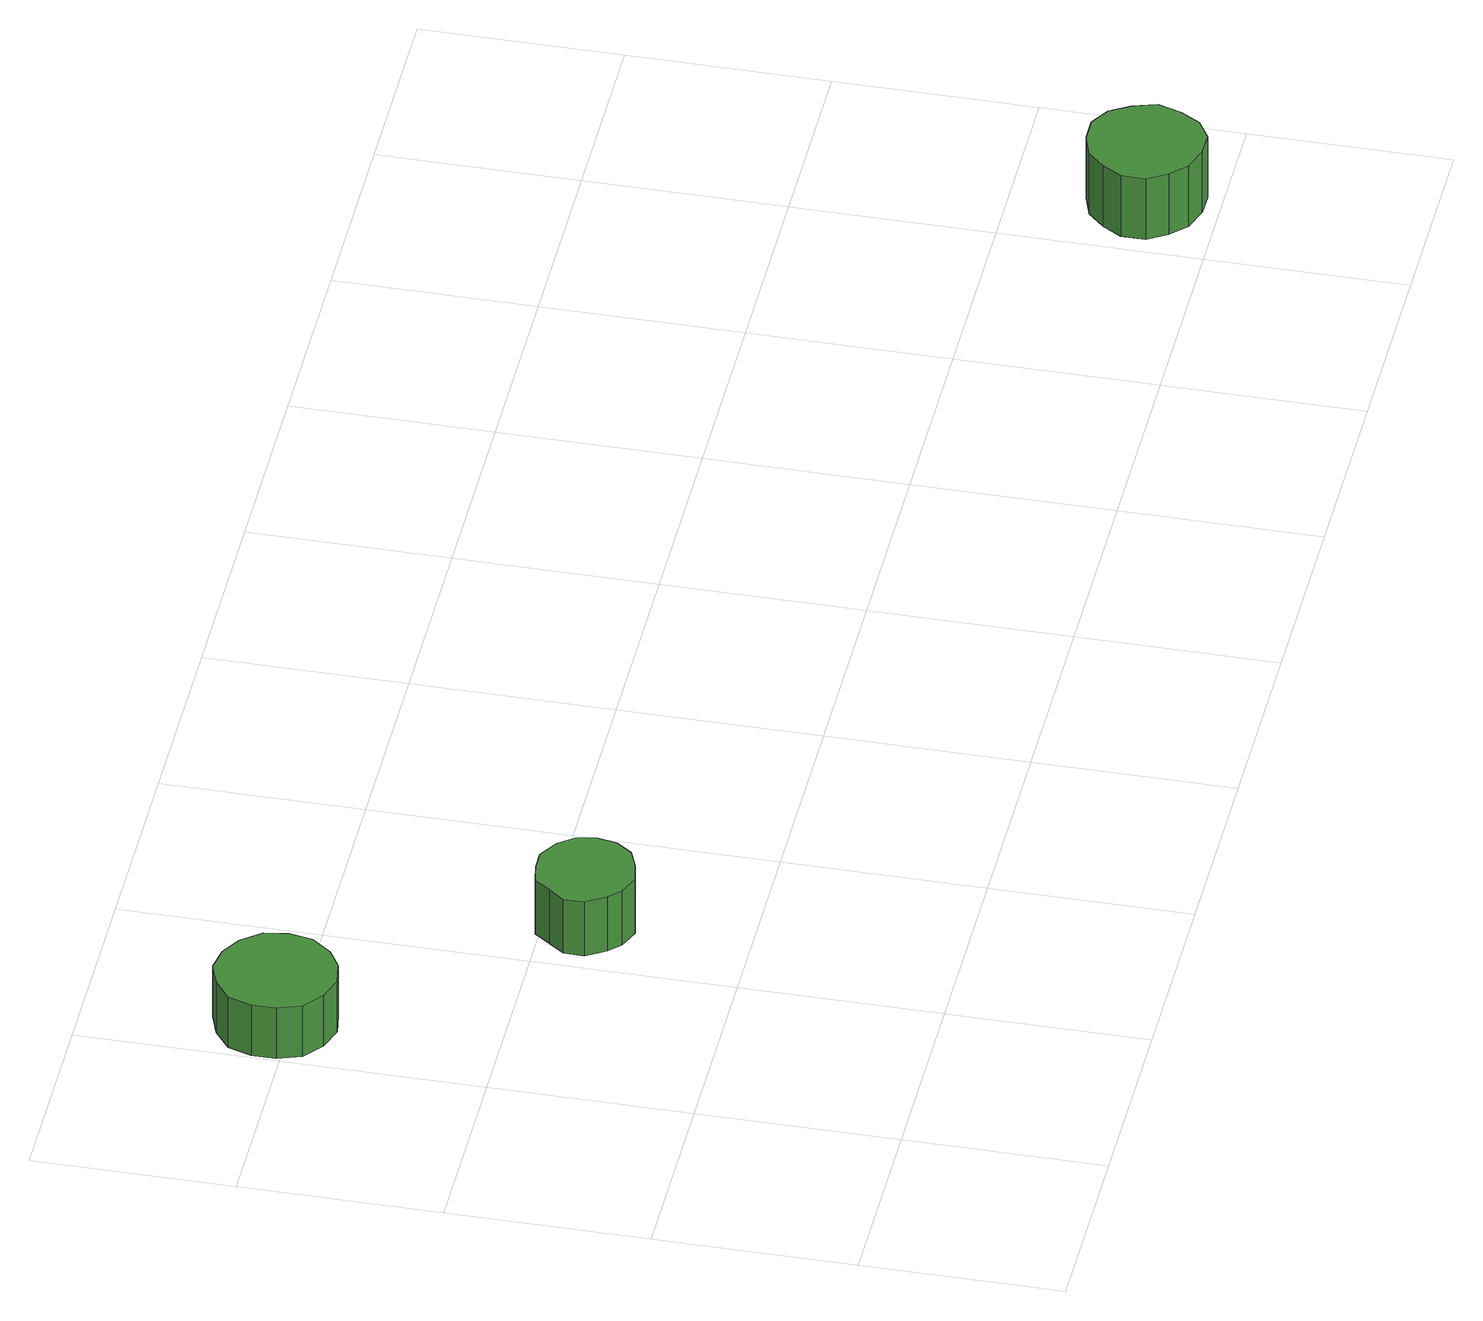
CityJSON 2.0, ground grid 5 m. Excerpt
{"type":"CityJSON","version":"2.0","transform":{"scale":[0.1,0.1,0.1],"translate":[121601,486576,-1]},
"CityObjects":{
"tree1":{"type":"SolitaryVegetationObject","attributes":{"function":"something"},"geometry":[{"type":"MultiSurface","lod":"1","boundaries":[[[0,1,2,3,4,5,6,7,8,9,10,11,12,13,14]],[[15,16,17,18,19,20,21,22,23,24,25,26,27,28,29]],[[0,29,28,1]],[[1,28,27,2]],[[2,27,26,3]],[[3,26,25,4]],[[4,25,24,5]],[[5,24,23,6]],[[6,23,22,7]],[[7,22,21,8]],[[8,21,20,9]],[[9,20,19,10]],[[10,19,18,11]],[[11,18,17,12]],[[12,17,16,13]],[[13,16,15,14]],[[14,15,29,0]]]}]},
"tree2":{"type":"SolitaryVegetationObject","attributes":{"function":"something"},"geometry":[{"type":"MultiSurface","lod":"1","boundaries":[[[30,31,32,33,34,35,36,37,38,39,40,41,42,43,44]],[[45,46,47,48,49,50,51,52,53,54,55,56,57,58,59]],[[30,59,58,31]],[[31,58,57,32]],[[32,57,56,33]],[[33,56,55,34]],[[34,55,54,35]],[[35,54,53,36]],[[36,53,52,37]],[[37,52,51,38]],[[38,51,50,39]],[[39,50,49,40]],[[40,49,48,41]],[[41,48,47,42]],[[42,47,46,43]],[[43,46,45,44]],[[44,45,59,30]]]}]},
"tree3":{"type":"SolitaryVegetationObject","attributes":{"function":"something"}},
"tree4":{"type":"SolitaryVegetationObject","attributes":{"function":"something"}},
"tree5":{"type":"SolitaryVegetationObject","attributes":{"function":"something"},"geometry":[{"type":"MultiSurface","lod":"1","boundaries":[[[60,61,62,63,64,65,66,67,68,69,70,71,72,73,74]],[[75,76,77,78,79,80,81,82,83,84,85,86,87,88,89]],[[60,89,88,61]],[[61,88,87,62]],[[62,87,86,63]],[[63,86,85,64]],[[64,85,84,65]],[[65,84,83,66]],[[66,83,82,67]],[[67,82,81,68]],[[68,81,80,69]],[[69,80,79,70]],[[70,79,78,71]],[[71,78,77,72]],[[72,77,76,73]],[[73,76,75,74]],[[74,75,89,60]]]}]},
"tree6":{"type":"SolitaryVegetationObject","attributes":{"function":"something"}},
"tree7":{"type":"SolitaryVegetationObject","attributes":{"function":"something"}}
},
"vertices":[
[30,154,23],[29,160,23],[25,165,23],[20,168,23],[14,169,23],[8,167,23],[3,163,23],[1,157,23],[1,151,23],[3,145,23],[8,141,23],[14,139,23],[20,140,23],[25,143,23],[29,148,23],[29,148,8],[25,143,8],[20,140,8],[14,139,8],[8,141,8],[3,145,8],[1,151,8],[1,157,8],[3,163,8],[8,167,8],[14,169,8],[20,168,8],[25,165,8],[29,160,8],[30,154,8],
[80,90,24],[79,95,24],[76,99,24],[71,102,24],[66,102,24],[61,101,24],[58,97,24],[55,93,24],[55,88,24],[58,83,24],[61,80,24],[66,78,24],[71,79,24],[76,81,24],[79,85,24],[79,85,8],[76,81,8],[71,79,8],[66,78,8],[61,80,8],[58,83,8],[55,88,8],[55,93,8],[58,97,8],[61,101,8],[66,102,8],[71,102,8],[76,99,8],[79,95,8],[80,90,8],
[384,18,26],[382,24,26],[379,29,26],[374,32,26],[368,32,26],[362,30,26],[358,26,26],[355,21,26],[355,15,26],[358,10,26],[362,6,26],[368,4,26],[374,4,26],[379,7,26],[382,12,26],[382,12,8],[379,7,8],[374,4,8],[368,4,8],[362,6,8],[358,10,8],[355,15,8],[355,21,8],[358,26,8],[362,30,8],[368,32,8],[374,32,8],[379,29,8],[382,24,8],[384,18,8]
]}
